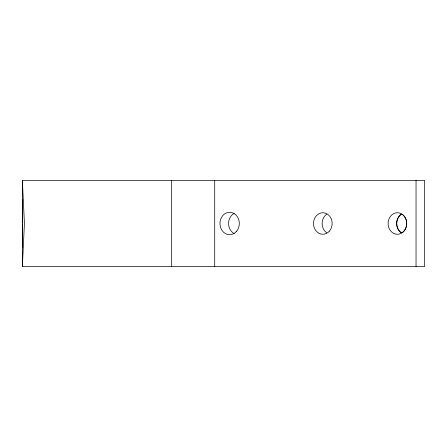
<?xml version="1.0" encoding="UTF-8"?>
<svg xmlns="http://www.w3.org/2000/svg" width="447" height="447" viewBox="0 0 447 447"><rect width="100%" height="100%" fill="white"/><g stroke="black" fill="none" stroke-linecap="round" stroke-linejoin="round"><path stroke-width="0.67" d="M22.35 222.913L22.35 180.454L424.65 180.454L424.65 266.546L22.35 266.546L22.35 199.401M22.35 266.546L24.434 223.5L22.35 180.454M416.04 180.454L416.04 266.546M214.722 180.454L214.722 266.546M171.676 180.454L171.676 266.546M22.35 224.087L22.35 247.526M234.178 233.658A11.192 9.694 90 0 1 228.551 223.5A11.192 9.694 90 0 1 234.178 213.342M326.785 232.82A10.762 9.32 -90 0 1 322.125 223.5A10.762 9.32 -90 0 1 326.785 214.18M402.06 214.18A10.762 9.32 90 0 1 406.72 223.5A10.762 9.32 90 0 1 402.06 232.82M236.491 231.412A11.192 9.694 -90 0 0 232.144 212.688A11.192 9.694 -90 0 0 220.27 226.394A11.192 9.694 -90 0 0 236.491 231.412M405.474 228.881A10.762 9.32 -90 0 0 397.4 212.738A10.762 9.32 -90 0 0 389.326 228.881A10.762 9.32 -90 0 0 405.474 228.881M329.428 231.11A10.762 9.32 -90 0 0 325.248 213.107A10.762 9.32 -90 0 0 313.833 226.288A10.762 9.32 -90 0 0 329.428 231.11M401.35 214.18A10.762 9.32 -90 0 0 401.35 232.82A10.762 9.32 90 0 1 396.69 223.5A10.762 9.32 90 0 1 401.35 214.18"/></g></svg>
